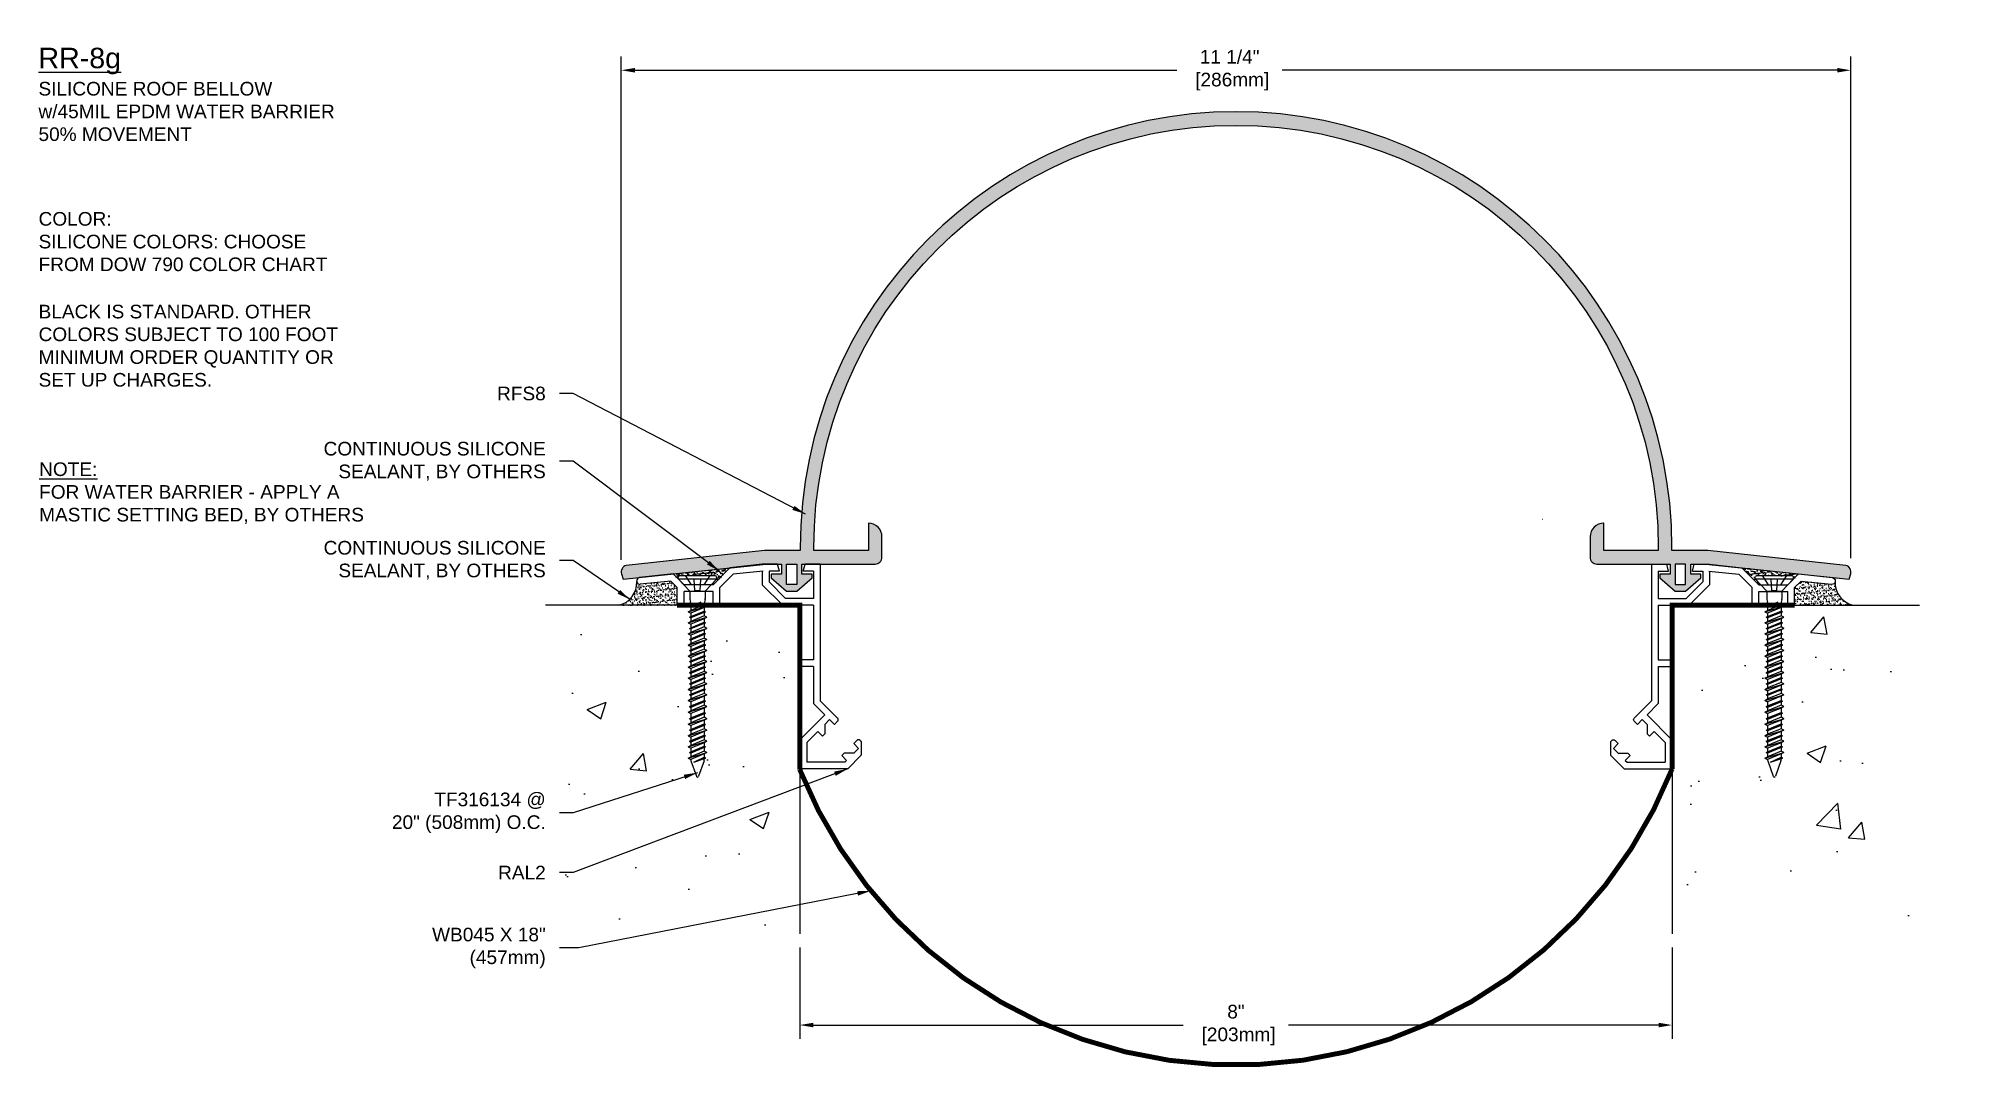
# Model space of a CAD drawing. Header units: inches. Extents: x -1.6 to 16, y 0.2 to 9.6.
import ezdxf

# ---------------------------------------------------------------- set-up
doc = ezdxf.new("R2010")
doc.units = ezdxf.units.IN
doc.header["$MEASUREMENT"] = 0
doc.linetypes.add('DASHED', pattern=[0.75, 0.5, -0.25])
for name, color, linetype in [('Anchors', 4, 'Continuous'), ('Conditions', 1, 'Continuous'), ('Dimensions', 3, 'Continuous'), ('Fillers', 2, 'Continuous'), ('Metals', 7, 'Continuous'), ('SILICONE', 5, 'Continuous'), ('TEXT', 2, 'Continuous')]:
    doc.layers.add(name, color=color, linetype=linetype)
doc.styles.add('ARIAL', font='arial.ttf')
doc.dimstyles.new('Arial', dxfattribs={"dimtxt": 0.125, "dimasz": 0.125, "dimexe": 0.125, "dimexo": 0.125, "dimgap": 0.125, "dimtad": 0, "dimtih": 1, "dimtoh": 1, "dimdec": 4, "dimzin": 3, "dimdsep": 46, "dimlunit": 4, "dimtxsty": 'ARIAL', "dimcen": 0.125, "dimadec": 0, "dimazin": 0, "dimtfac": 1, "dimtdec": 4, "dimtofl": 0, "dimtmove": 0, "dimatfit": 3, "dimfxl": 0, "dimfrac": 2, "dimtolj": 1, "dimtzin": 0, "dimarcsym": 0})

# ---------------------------------------------------------------- blocks, each defined once
blk = doc.blocks.new('*D7')
at = {"layer": 'DEFPOINTS', "color": 0}
for p in [(5.351, 1.439), (13.351, 1.439), (13.351, 0.604)]:
    blk.add_point(p, dxfattribs=at)
at = {"layer": 'Dimensions', "color": 0, "lineweight": -2}
for p, q in [((5.351, 1.314), (5.351, 0.479)), ((13.351, 1.314), (13.351, 0.479)), ((5.476, 0.604), (8.868, 0.604)), ((13.226, 0.604), (9.834, 0.604))]:
    blk.add_line(p, q, dxfattribs=at)
at = {"layer": 'Dimensions', "color": 0}
for points in [[(5.476, 0.625), (5.476, 0.583), (5.351, 0.604)], [(13.226, 0.625), (13.226, 0.583), (13.351, 0.604)]]:
    blk.add_solid(points, dxfattribs=at)
at = {"layer": 'Dimensions', "color": 0, "insert": (9.351, 0.604), "char_height": 0.125, "attachment_point": 5, "style": 'ARIAL'}
blk.add_mtext('\\A1;8"\\P [203mm]', dxfattribs=at)
blk = doc.blocks.new('*D8')
at = {"layer": 'DEFPOINTS', "color": 0}
for p in [(14.99, 9.354), (3.714, 4.743), (14.99, 4.759)]:
    blk.add_point(p, dxfattribs=at)
at = {"layer": 'Dimensions', "color": 0, "lineweight": -2}
for p, q in [((3.714, 4.868), (3.714, 9.479)), ((3.839, 9.354), (8.81, 9.354)), ((14.865, 9.354), (9.776, 9.354)), ((14.99, 4.884), (14.99, 9.479))]:
    blk.add_line(p, q, dxfattribs=at)
at = {"layer": 'Dimensions', "color": 0}
for points in [[(3.839, 9.375), (3.839, 9.333), (3.714, 9.354)], [(14.865, 9.375), (14.865, 9.333), (14.99, 9.354)]]:
    blk.add_solid(points, dxfattribs=at)
at = {"layer": 'Dimensions', "color": 0, "insert": (9.293, 9.354), "char_height": 0.125, "attachment_point": 5, "style": 'ARIAL'}
blk.add_mtext('\\A1;11 1/4"\\P [286mm]', dxfattribs=at)
blk = doc.blocks.new('A$C63CB1885')
for p, q in [((-0.176, 0), (-0.175, 0.018)), ((-0.176, 0), (0.176, 0)), ((-0.176, 0), (-0.07, -0.113)), ((-0.163, 0.029), (0.163, 0.029)), ((0.07, -0.113), (0.176, 0)), ((0.176, 0), (0.175, 0.018)), ((-0.07, -0.113), (0.07, -0.113)), ((-0.07, -0.113), (-0.07, -0.18)), ((0.07, -0.113), (0.07, -0.18)), ((-0.086, -0.302), (0.086, -0.251)), ((-0.086, -0.302), (-0.062, -0.289)), ((-0.086, -0.302), (-0.062, -0.315)), ((-0.086, -0.403), (0.086, -0.353)), ((-0.074, -0.251), (0.032, -0.215)), ((-0.074, -0.251), (-0.062, -0.245)), ((-0.074, -0.251), (-0.062, -0.257)), ((-0.074, -0.353), (0.074, -0.302)), ((-0.074, -0.353), (-0.062, -0.346)), ((-0.074, -0.353), (-0.062, -0.359)), ((-0.069, -0.189), (-0.063, -0.215)), ((-0.062, -0.245), (0.032, -0.215)), ((0.032, -0.215), (-0.062, -0.257)), ((-0.062, -0.225), (-0.062, -0.245)), ((0.062, -0.238), (-0.062, -0.289)), ((-0.062, -0.257), (-0.062, -0.289)), ((0.062, -0.264), (-0.062, -0.315)), ((-0.062, -0.346), (0.062, -0.296)), ((0.062, -0.308), (-0.062, -0.359)), ((-0.062, -0.315), (-0.062, -0.346)), ((0.062, -0.34), (-0.062, -0.391)), ((0.062, -0.225), (0.062, -0.238)), ((0.086, -0.251), (0.062, -0.238)), ((0.086, -0.251), (0.062, -0.264)), ((0.062, -0.264), (0.062, -0.296)), ((0.074, -0.302), (0.062, -0.296)), ((0.074, -0.302), (0.062, -0.308)), ((0.062, -0.308), (0.062, -0.34)), ((0.086, -0.353), (0.062, -0.34)), ((0.086, -0.353), (0.062, -0.366)), ((0.069, -0.189), (0.063, -0.215)), ((-0.086, -0.403), (-0.062, -0.391)), ((-0.086, -0.403), (-0.062, -0.416)), ((-0.086, -0.505), (0.086, -0.454)), ((-0.086, -0.505), (-0.062, -0.492)), ((-0.086, -0.505), (-0.062, -0.518)), ((-0.074, -0.454), (0.074, -0.403)), ((-0.074, -0.454), (-0.062, -0.448)), ((-0.074, -0.454), (-0.062, -0.46)), ((-0.074, -0.556), (0.074, -0.505)), ((-0.062, -0.359), (-0.062, -0.391)), ((0.062, -0.366), (-0.062, -0.416)), ((-0.062, -0.448), (0.062, -0.397)), ((0.062, -0.41), (-0.062, -0.46)), ((-0.062, -0.416), (-0.062, -0.448)), ((0.062, -0.441), (-0.062, -0.492)), ((-0.062, -0.46), (-0.062, -0.492)), ((0.062, -0.467), (-0.062, -0.518)), ((-0.062, -0.55), (0.062, -0.499)), ((0.062, -0.511), (-0.062, -0.562)), ((-0.062, -0.518), (-0.062, -0.55)), ((0.062, -0.366), (0.062, -0.397)), ((0.074, -0.403), (0.062, -0.397)), ((0.074, -0.403), (0.062, -0.41)), ((0.062, -0.41), (0.062, -0.441)), ((0.086, -0.454), (0.062, -0.441)), ((0.086, -0.454), (0.062, -0.467)), ((0.062, -0.467), (0.062, -0.499)), ((0.074, -0.505), (0.062, -0.499)), ((0.074, -0.505), (0.062, -0.511)), ((0.062, -0.511), (0.062, -0.543)), ((-0.086, -0.607), (0.086, -0.556)), ((-0.086, -0.607), (-0.062, -0.594)), ((-0.086, -0.607), (-0.062, -0.619)), ((-0.086, -0.708), (0.086, -0.657)), ((-0.086, -0.708), (-0.062, -0.695)), ((-0.074, -0.556), (-0.062, -0.55)), ((-0.074, -0.556), (-0.062, -0.562)), ((-0.074, -0.657), (0.074, -0.607)), ((-0.074, -0.657), (-0.062, -0.651)), ((-0.074, -0.657), (-0.062, -0.664)), ((0.062, -0.543), (-0.062, -0.594)), ((-0.062, -0.562), (-0.062, -0.594)), ((0.062, -0.569), (-0.062, -0.619)), ((-0.062, -0.651), (0.062, -0.6)), ((0.062, -0.613), (-0.062, -0.664)), ((-0.062, -0.619), (-0.062, -0.651)), ((0.062, -0.644), (-0.062, -0.695)), ((-0.062, -0.664), (-0.062, -0.695)), ((0.062, -0.67), (-0.062, -0.721)), ((-0.062, -0.753), (0.062, -0.702)), ((0.086, -0.556), (0.062, -0.543)), ((0.086, -0.556), (0.062, -0.569)), ((0.062, -0.569), (0.062, -0.6)), ((0.074, -0.607), (0.062, -0.6)), ((0.074, -0.607), (0.062, -0.613)), ((0.062, -0.613), (0.062, -0.644)), ((0.086, -0.657), (0.062, -0.644)), ((0.086, -0.657), (0.062, -0.67)), ((0.062, -0.67), (0.062, -0.702)), ((0.074, -0.708), (0.062, -0.702)), ((-0.086, -0.708), (-0.062, -0.721)), ((-0.086, -0.81), (0.086, -0.759)), ((-0.086, -0.81), (-0.062, -0.797)), ((-0.086, -0.81), (-0.062, -0.823)), ((-0.086, -0.911), (0.086, -0.86)), ((-0.074, -0.759), (0.074, -0.708)), ((-0.074, -0.759), (-0.062, -0.753)), ((-0.074, -0.759), (-0.062, -0.765)), ((-0.074, -0.86), (0.074, -0.81)), ((-0.074, -0.86), (-0.062, -0.854)), ((-0.074, -0.86), (-0.062, -0.867)), ((0.062, -0.714), (-0.062, -0.765)), ((-0.062, -0.721), (-0.062, -0.753)), ((0.062, -0.746), (-0.062, -0.797)), ((-0.062, -0.765), (-0.062, -0.797)), ((0.062, -0.772), (-0.062, -0.823)), ((-0.062, -0.854), (0.062, -0.804)), ((0.062, -0.816), (-0.062, -0.867)), ((-0.062, -0.823), (-0.062, -0.854)), ((0.062, -0.848), (-0.062, -0.898)), ((-0.062, -0.867), (-0.062, -0.898)), ((0.062, -0.873), (-0.062, -0.924)), ((0.074, -0.708), (0.062, -0.714)), ((0.062, -0.714), (0.062, -0.746)), ((0.086, -0.759), (0.062, -0.746)), ((0.086, -0.759), (0.062, -0.772)), ((0.062, -0.772), (0.062, -0.804)), ((0.074, -0.81), (0.062, -0.804)), ((0.074, -0.81), (0.062, -0.816)), ((0.062, -0.816), (0.062, -0.848)), ((0.086, -0.86), (0.062, -0.848)), ((0.086, -0.86), (0.062, -0.873)), ((0.062, -0.873), (0.062, -0.905)), ((-0.086, -0.911), (-0.062, -0.898)), ((-0.086, -0.911), (-0.062, -0.924)), ((-0.086, -1.013), (0.086, -0.962)), ((-0.086, -1.013), (-0.062, -1)), ((-0.086, -1.013), (-0.062, -1.026)), ((-0.074, -0.962), (0.074, -0.911)), ((-0.074, -0.962), (-0.062, -0.956)), ((-0.074, -0.962), (-0.062, -0.968)), ((-0.074, -1.064), (0.074, -1.013)), ((-0.074, -1.064), (-0.062, -1.057)), ((-0.062, -0.956), (0.062, -0.905)), ((0.062, -0.917), (-0.062, -0.968)), ((-0.062, -0.924), (-0.062, -0.956)), ((0.062, -0.949), (-0.062, -1)), ((-0.062, -0.968), (-0.062, -1)), ((0.062, -0.975), (-0.062, -1.026)), ((-0.062, -1.057), (0.062, -1.007)), ((0.062, -1.019), (-0.062, -1.07)), ((-0.062, -1.026), (-0.062, -1.057)), ((0.062, -1.051), (-0.062, -1.101)), ((0.074, -0.911), (0.062, -0.905)), ((0.074, -0.911), (0.062, -0.917)), ((0.062, -0.917), (0.062, -0.949)), ((0.086, -0.962), (0.062, -0.949)), ((0.086, -0.962), (0.062, -0.975)), ((0.062, -0.975), (0.062, -1.007)), ((0.074, -1.013), (0.062, -1.007)), ((0.074, -1.013), (0.062, -1.019)), ((0.062, -1.019), (0.062, -1.051)), ((0.086, -1.064), (0.062, -1.051)), ((-0.086, -1.114), (0.086, -1.064)), ((-0.086, -1.114), (-0.062, -1.101)), ((-0.086, -1.114), (-0.062, -1.127)), ((-0.086, -1.222), (0.086, -1.171)), ((-0.086, -1.222), (-0.062, -1.209)), ((-0.086, -1.222), (-0.062, -1.235)), ((-0.074, -1.064), (-0.062, -1.07)), ((-0.074, -1.171), (0.074, -1.121)), ((-0.074, -1.171), (-0.062, -1.165)), ((-0.074, -1.171), (-0.062, -1.178)), ((-0.074, -1.282), (0.074, -1.231)), ((-0.062, -1.07), (-0.062, -1.101)), ((0.062, -1.077), (-0.062, -1.127)), ((-0.062, -1.165), (0.062, -1.115)), ((0.062, -1.127), (-0.062, -1.178)), ((-0.062, -1.127), (-0.062, -1.165)), ((0.062, -1.159), (-0.062, -1.209)), ((-0.062, -1.178), (-0.062, -1.209)), ((0.062, -1.184), (-0.062, -1.235)), ((-0.062, -1.275), (0.062, -1.225)), ((0.086, -1.064), (0.062, -1.077)), ((0.062, -1.077), (0.062, -1.115)), ((0.074, -1.121), (0.062, -1.115)), ((0.074, -1.121), (0.062, -1.127)), ((0.062, -1.127), (0.062, -1.159)), ((0.086, -1.171), (0.062, -1.159)), ((0.086, -1.171), (0.062, -1.184)), ((0.062, -1.184), (0.062, -1.225)), ((0.074, -1.231), (0.062, -1.225)), ((0.074, -1.231), (0.062, -1.237)), ((-0.086, -1.332), (0.086, -1.282)), ((-0.086, -1.332), (-0.062, -1.319)), ((-0.086, -1.332), (-0.062, -1.345)), ((-0.086, -1.438), (0.086, -1.387)), ((-0.074, -1.282), (-0.062, -1.275)), ((-0.074, -1.282), (-0.062, -1.288)), ((-0.074, -1.387), (0.074, -1.336)), ((-0.074, -1.387), (-0.062, -1.381)), ((-0.074, -1.387), (-0.062, -1.393)), ((-0.062, -1.235), (-0.062, -1.275)), ((0.062, -1.237), (-0.062, -1.288)), ((0.062, -1.269), (-0.062, -1.319)), ((-0.062, -1.288), (-0.062, -1.319)), ((0.062, -1.295), (-0.062, -1.345)), ((-0.062, -1.381), (0.062, -1.33)), ((0.062, -1.343), (-0.062, -1.393)), ((-0.062, -1.345), (-0.062, -1.381)), ((0.062, -1.374), (-0.062, -1.425)), ((-0.062, -1.393), (-0.062, -1.425)), ((0.062, -1.4), (-0.062, -1.451)), ((0.062, -1.237), (0.062, -1.269)), ((0.086, -1.282), (0.062, -1.269)), ((0.086, -1.282), (0.062, -1.295)), ((0.062, -1.295), (0.062, -1.33)), ((0.074, -1.336), (0.062, -1.33)), ((0.074, -1.336), (0.062, -1.343)), ((0.062, -1.343), (0.062, -1.374)), ((0.086, -1.387), (0.062, -1.374)), ((0.086, -1.387), (0.062, -1.4)), ((0.062, -1.4), (0.062, -1.433)), ((-0.086, -1.438), (-0.062, -1.425)), ((-0.086, -1.438), (-0.062, -1.451)), ((-0.086, -1.54), (0.086, -1.489)), ((-0.086, -1.54), (-0.062, -1.527)), ((-0.086, -1.54), (-0.062, -1.553)), ((-0.074, -1.489), (0.074, -1.439)), ((-0.074, -1.489), (-0.062, -1.483)), ((-0.074, -1.489), (-0.062, -1.496)), ((-0.074, -1.592), (0.074, -1.541)), ((-0.074, -1.592), (-0.062, -1.586)), ((-0.062, -1.483), (0.062, -1.433)), ((0.062, -1.445), (-0.062, -1.496)), ((-0.062, -1.451), (-0.062, -1.483)), ((0.062, -1.477), (-0.062, -1.527)), ((-0.062, -1.496), (-0.062, -1.527)), ((0.062, -1.502), (-0.062, -1.553)), ((-0.062, -1.586), (0.062, -1.535)), ((0.062, -1.547), (-0.062, -1.598)), ((-0.062, -1.553), (-0.062, -1.586)), ((0.062, -1.579), (-0.062, -1.63)), ((0.074, -1.439), (0.062, -1.433)), ((0.074, -1.439), (0.062, -1.445)), ((0.062, -1.445), (0.062, -1.477)), ((0.086, -1.489), (0.062, -1.477)), ((0.086, -1.489), (0.062, -1.502)), ((0.062, -1.502), (0.062, -1.535)), ((0.074, -1.541), (0.062, -1.535)), ((0.074, -1.541), (0.062, -1.547)), ((0.062, -1.547), (0.062, -1.579)), ((0.086, -1.592), (0.062, -1.579)), ((-0.086, -1.643), (0.086, -1.592)), ((-0.086, -1.643), (-0.062, -1.63)), ((-0.086, -1.643), (-0.062, -1.655)), ((-0.074, -1.592), (-0.062, -1.598)), ((-0.062, -1.598), (-0.062, -1.63)), ((0.062, -1.605), (-0.062, -1.655)), ((-0.06, -1.668), (-0.01, -1.81)), ((-0.034, -1.679), (0.062, -1.636)), ((-0.034, -1.679), (0.074, -1.643)), ((0.062, -1.649), (-0.034, -1.679)), ((0.06, -1.668), (0.01, -1.81)), ((0.086, -1.592), (0.062, -1.605)), ((0.062, -1.605), (0.062, -1.652)), ((0.074, -1.643), (0.062, -1.636)), ((0.074, -1.643), (0.062, -1.649))]:
    blk.add_line(p, q)
at = {"linetype": 'DASHED', "ltscale": 0.025}
for p, q in [((-0.113, 0.029), (-0.024, -0.106)), ((-0.024, -0.106), (-0.031, 0.028)), ((0.024, -0.106), (0.031, 0.029)), ((0.112, 0.029), (0.024, -0.106)), ((-0.024, -0.106), (0.024, -0.106))]:
    blk.add_line(p, q, dxfattribs=at)
for centre, radius, start, end in [((-0.163, 0.017), 0.0112, 90, 175), ((0.163, 0.017), 0.0112, 5, 90), ((-0.023, -0.18), 0.0465, 180, 191.9357), ((-0.109, -0.225), 0.0465, 0, 11.9357), ((0.109, -0.225), 0.0465, 168.0643, 180), ((0.023, -0.18), 0.0465, 348.0643, 0), ((-0.016, -1.652), 0.0465, 183.9476, 199.3058), ((0.016, -1.652), 0.0465, 340.6942, 0), ((0, -1.806), 0.0106, 204.1001, 335.8999)]:
    blk.add_arc(centre, radius, start, end)
blk = doc.blocks.new('TF316134')
blk.add_blockref('A$C63CB1885', (0, -0.0285))
blk = doc.blocks.new('RAL2')
for p, q in [((-1.162, 1.787), (-1.47, 1.753)), ((-1.062, 1.687), (-1.162, 1.787)), ((-0.797, 1.687), (-0.642, 1.843)), ((-0.735, 1.662), (-0.613, 1.784)), ((-0.345, 1.875), (-0.642, 1.843)), ((-0.338, 1.813), (-0.613, 1.784)), ((-0.205, 1.875), (-0.345, 1.875)), ((-0.345, 1.813), (-0.345, 1.687)), ((-0.188, 1.813), (-0.283, 1.813)), ((-0.283, 1.813), (-0.283, 1.713)), ((-0.188, 1.813), (-0.205, 1.875)), ((0.03, 1.813), (0.047, 1.875)), ((0.125, 1.813), (0.03, 1.813)), ((0.187, 1.875), (0.047, 1.875)), ((0.125, 1.813), (0.125, 1.562)), ((0.187, 1.875), (0.187, 0.625)), ((-1.497, 1.72), (-1.497, 1.718)), ((-1.185, 1.722), (-1.464, 1.692)), ((-1.125, 1.662), (-1.185, 1.722)), ((-1.125, 1.5), (-1.125, 1.662)), ((-0.797, 1.687), (-1.062, 1.687)), ((-0.797, 1.625), (-1.062, 1.625)), ((-1.062, 1.5), (-1.062, 1.625)), ((-0.797, 1.5), (-0.797, 1.625)), ((-0.735, 1.5), (-0.735, 1.662)), ((-0.158, 1.5), (-0.345, 1.687)), ((-0.132, 1.562), (-0.283, 1.713)), ((-1.062, 1.5), (-1.125, 1.5)), ((-0.735, 1.5), (-0.797, 1.5)), ((0.125, 1.5), (-0.158, 1.5)), ((0.125, 1.562), (-0.132, 1.562)), ((0.125, 1.5), (0.125, 1)), ((0, 1), (0, 0.938)), ((0.125, 1), (0, 1)), ((0.125, 0.938), (0, 0.938)), ((0.125, 0.938), (0.125, 0.599)), ((0.125, 0.599), (0.228, 0.496)), ((0.187, 0.625), (0.346, 0.466)), ((0.228, 0.496), (0, 0.268)), ((0.272, 0.452), (0.228, 0.408)), ((0.228, 0.408), (0.228, 0.321)), ((0.272, 0.452), (0.316, 0.408)), ((0.346, 0.438), (0.316, 0.408)), ((0, 0.268), (0, 0)), ((0.163, 0.343), (0.062, 0.242)), ((0.062, 0.242), (0.062, 0.062)), ((0.163, 0.343), (0.206, 0.299)), ((0.228, 0.321), (0.206, 0.299)), ((0.522, 0.261), (0.493, 0.232)), ((0.493, 0.232), (0.537, 0.187)), ((0.537, 0.187), (0.493, 0.143)), ((0.551, 0.261), (0.563, 0.249)), ((0.563, 0.249), (0.563, 0.125)), ((0.438, 0), (0, 0)), ((0.412, 0.062), (0.062, 0.062)), ((0.405, 0.144), (0.383, 0.122)), ((0.383, 0.122), (0.428, 0.077)), ((0.493, 0.143), (0.405, 0.144)), ((0.428, 0.077), (0.412, 0.062)), ((0.563, 0.125), (0.438, 0))]:
    blk.add_line(p, q)
for centre, radius, start, end in [((-1.467, 1.723), 0.03, 96.1768, 186.1768), ((-1.467, 1.721), 0.03, 186.1768, 276.1768), ((0.332, 0.452), 0.02, 315, 45), ((0.537, 0.247), 0.02, 45, 135)]:
    blk.add_arc(centre, radius, start, end)
blk = doc.blocks.new('RFS8 at 8RR')
h = blk.add_hatch(color=256)
h.dxf.hatch_style = 1
h.paths.add_polyline_path([(0.172, 0.148), (0.172, 0.125), (-0.156, 0.125), (-1.424, -0.013, 0.450136), (-1.466, -0.097), (-1.452, -0.138), (-0.14, 0), (0, 0), (0, -0.094), (-0.094, -0.094), (-0.094, -0.125), (0.047, -0.25), (0.094, -0.25), (0.141, -0.25), (0.281, -0.125), (0.281, -0.094), (0.188, -0.094), (0.188, 0), (0.859, 0, 0.414214), (0.922, 0.062), (0.922, 0.251, 0.416578), (0.797, 0.375), (0.797, 0.125), (0.297, 0.125), (0.297, 0.148, -1), (8.041, 0.148), (8.041, 0.125), (7.541, 0.125), (7.541, 0.375, 0.416578), (7.416, 0.251), (7.416, 0.062, 0.414214), (7.478, 0), (8.15, 0), (8.15, -0.094), (8.056, -0.094), (8.056, -0.125), (8.197, -0.25), (8.244, -0.25), (8.291, -0.25), (8.431, -0.125), (8.431, -0.094), (8.338, -0.094), (8.338, 0), (8.477, 0), (9.79, -0.138), (9.806, -0.09, 0.414214), (9.762, -0.013), (8.494, 0.125), (8.166, 0.125), (8.166, 0.148, 1)])
h.paths.add_polyline_path([(0.141, 0), (0.141, -0.188), (0.047, -0.188), (0.047, 0), (0.094, 0)], flags=16)
h.paths.add_polyline_path([(8.197, 0), (8.244, 0), (8.291, 0), (8.291, -0.188), (8.197, -0.188)], flags=16)
for points in [[(8.166, 0.125), (8.166, 0.148, 1), (0.172, 0.148), (0.172, 0.125)], [(0.297, 0.125), (0.297, 0.148, -1), (8.041, 0.148), (8.041, 0.125)], [(0.172, 0.125), (-0.156, 0.125), (-1.424, -0.013, 0.414214), (-1.468, -0.09), (-1.452, -0.138), (-0.14, 0), (0, 0), (0, -0.094), (-0.094, -0.094), (-0.094, -0.125), (0.047, -0.25), (0.094, -0.25), (0.141, -0.25), (0.281, -0.125), (0.281, -0.094), (0.188, -0.094), (0.188, 0), (0.859, 0, 0.414214), (0.922, 0.062), (0.922, 0.251, 0.414214), (0.798, 0.375), (0.797, 0.375), (0.797, 0.125), (0.297, 0.125)], [(8.041, 0.125), (7.541, 0.125), (7.541, 0.375), (7.54, 0.375, 0.414214), (7.416, 0.251), (7.416, 0.062, 0.414214), (7.478, 0), (8.15, 0), (8.15, -0.094), (8.056, -0.094), (8.056, -0.125), (8.197, -0.25), (8.244, -0.25), (8.291, -0.25), (8.431, -0.125), (8.431, -0.094), (8.338, -0.094), (8.338, 0), (8.477, 0), (9.79, -0.138), (9.806, -0.09, 0.414214), (9.762, -0.013), (8.494, 0.125), (8.166, 0.125)]]:
    blk.add_lwpolyline(points, format="xyb")
for points in [[(0.141, 0), (0.141, -0.188), (0.047, -0.188), (0.047, 0), (0.094, 0)], [(8.197, 0), (8.197, -0.188), (8.291, -0.188), (8.291, 0), (8.244, 0)]]:
    blk.add_lwpolyline(points, close=True)

msp = doc.modelspace()

# ---------------------------------------------------------------- hatches: boundary and pattern name
at = {"layer": 'Conditions'}
h = msp.add_hatch(dxfattribs=at)
h.set_pattern_fill('AR-SAND', color=256, scale=0.02)
h.set_pattern_definition([(37.5, (0.037285, 0.32816), (-0.00125987, 0.03853648), [0, -0.0304, 0, -0.034, 0, -0.0325]), (7.5, (0.037285, 0.32816), (0.03539553, 0.05644292), [0, -0.0164, 0, -0.0274, 0, -0.0105]), (327.5, (0.012685, 0.32816), (0.06228284, 0.00011318), [0, -0.01, 0, -0.036, 0, -0.047]), (317.5, (0.012685, 0.32816), (0.06012253, 0.0175535), [0, -0.005, 0, -0.0236, 0, -0.027])])
h.paths.add_polyline_path([(4.711, 4.79413), (4.19053, 4.7378), (4.27925, 4.64909), (4.2372, 4.69351), (4.23879, 4.71174, -0.38887873), (4.25, 4.72201), (4.57689, 4.72201, -0.38887873), (4.5881, 4.71174), (4.5897, 4.69351), (4.53737, 4.63823), (4.5551, 4.63823)])
h = msp.add_hatch(dxfattribs=at)
h.set_pattern_fill('AR-SAND', color=256, scale=0.02)
h.set_pattern_definition([(37.5, (1.037285, 0.32816), (-0.00125987, 0.038536475), [0, -0.0304, 0, -0.034, 0, -0.0325]), (7.5, (1.037285, 0.32816), (0.03539553, 0.05644292), [0, -0.0164, 0, -0.0274, 0, -0.0105]), (327.5, (1.012685, 0.32816), (0.06228284, 0.00011318), [0, -0.01, 0, -0.036, 0, -0.047]), (317.5, (1.012685, 0.32816), (0.06012253, 0.01755351), [0, -0.005, 0, -0.0236, 0, -0.027])])
h.paths.add_polyline_path([(13.9907, 4.79413), (14.1466, 4.63823), (14.16434, 4.63823), (14.11201, 4.69351), (14.1136, 4.71174, -0.38887873), (14.12481, 4.72201), (14.45171, 4.72201, -0.38887873), (14.46291, 4.71174), (14.46451, 4.69351), (14.42246, 4.64909), (14.51117, 4.7378)])
h = msp.add_hatch(dxfattribs=at)
h.set_pattern_fill('AR-SAND', color=256, scale=0.02)
h.set_pattern_definition([(37.5, (-0.007326, -0.866287), (-0.00125987, 0.03853648), [0, -0.0304, 0, -0.034, 0, -0.0325]), (7.5, (-0.007326, -0.866287), (0.03539553, 0.05644292), [0, -0.0164, 0, -0.0274, 0, -0.0105]), (327.5, (-0.031926, -0.866287), (0.06228284, 0.00011318), [0, -0.01, 0, -0.036, 0, -0.047]), (317.5, (-0.031926, -0.866287), (0.06012253, 0.0175535), [0, -0.005, 0, -0.0236, 0, -0.027])])
h.paths.add_polyline_path([(4.2276, 4.61305), (4.16768, 4.67297), (3.8891, 4.64282, -0.41421356), (3.85604, 4.66942, -0.35781751), (3.69457, 4.45123), (4.2276, 4.45123)])
h = msp.add_hatch(dxfattribs=at)
h.set_pattern_fill('AR-SAND', color=256, scale=0.02)
h.set_pattern_definition([(37.5, (5.983543, -0.8653), (-0.00125987, 0.03853648), [0, -0.0304, 0, -0.034, 0, -0.0325]), (7.5, (5.983543, -0.8653), (0.03539553, 0.05644292), [0, -0.0164, 0, -0.0274, 0, -0.0105]), (327.5, (5.958943, -0.8653), (0.06228284, 0.00011318), [0, -0.01, 0, -0.036, 0, -0.047]), (317.5, (5.95894, -0.8653), (0.06012253, 0.0175535), [0, -0.005, 0, -0.0236, 0, -0.027])])
edge = h.paths.add_edge_path()
edge.add_line((14.4741, 4.61305), (14.53402, 4.67297))
edge.add_line((14.53402, 4.67297), (14.81271, 4.64381))
edge.add_arc((14.81594, 4.67363), 0.03, 263.823199, 353.823199)
edge.add_arc((15.05942, 4.65968), 0.21393, 177.127365, 255.879759)
edge.add_line((15.00724, 4.45222), (14.4741, 4.45222))
edge.add_line((14.4741, 4.45222), (14.4741, 4.61305))
h = msp.add_hatch(dxfattribs=at)
h.set_pattern_fill('AR-CONC', color=256, scale=0.25)
h.set_pattern_definition([(50, (25.3072, -56.2897), (1.79315, -0.15688), [0.1875, -2.0625]), (355, (25.3072, -56.2897), (-0.34688, 1.88048), [0.15, -1.65]), (100.4514, (25.4566, -56.3028), (1.44627, 1.7236), [0.15935, -1.752855]), (46.1842, (25.3072, -55.7897), (2.6681, -0.4138), [0.28125, -3.09375]), (96.6356, (25.5295, -55.8242), (2.33665, 2.4353), [0.23903, -2.62928]), (351.184, (25.3072, -55.7897), (2.33665, 2.4353), [0.225, -2.475]), (21, (25.5572, -55.9147), (1.492268, -1.006547), [0.1875, -2.0625]), (326, (25.5572, -55.9147), (0.60829, 1.812875), [0.15, -1.65]), (71.4514, (25.6815, -55.9986), (2.100556, 0.80633), [0.15935, -1.752855]), (37.5, (25.3072, -56.28975), (0.0303996, 0.8322346), [0, -1.63, 0, -1.675, 0, -1.65625]), (7.5, (25.3072, -56.28975), (0.657674, 0.986029), [0, -0.955, 0, -1.5925, 0, -0.63125]), (327.5, (24.7497, -56.28975), (1.334556, -0.056387), [0, -0.625, 0, -1.95, 0, -2.5875]), (317.5, (24.4997, -56.2897), (1.457965, 0.250262), [0, -0.8125, 0, -1.295, 0, -1.8375])])
h.paths.add_polyline_path([(4.3272, 3.28844), (4.3512, 3.30137), (4.3512, 3.33306), (4.33975, 3.33922), (4.3512, 3.34539), (4.3512, 3.37708), (4.3272, 3.39001), (4.3512, 3.40293), (4.3512, 3.43462), (4.33975, 3.44079), (4.3512, 3.44695), (4.3512, 3.47864), (4.3272, 3.49157), (4.3512, 3.50449), (4.3512, 3.53619), (4.33975, 3.54235), (4.3512, 3.54851), (4.3512, 3.57239), (4.3272, 3.58532), (4.3512, 3.59824), (4.3512, 3.62994), (4.33975, 3.6361), (4.3512, 3.64226), (4.3512, 3.67396), (4.3272, 3.68688), (4.3512, 3.69981), (4.3512, 3.7315), (4.33975, 3.73766), (4.3512, 3.74383), (4.3512, 3.77552), (4.3272, 3.78844), (4.3512, 3.80137), (4.3512, 3.83306), (4.33975, 3.83922), (4.3512, 3.84539), (4.3512, 3.87708), (4.3272, 3.89001), (4.3512, 3.90293), (4.3512, 3.93462), (4.33975, 3.94079), (4.3512, 3.94695), (4.3512, 3.97864), (4.3272, 3.99157), (4.3512, 4.00449), (4.3512, 4.03619), (4.33975, 4.04235), (4.3512, 4.04851), (4.3512, 4.08021), (4.3272, 4.09313), (4.3512, 4.10606), (4.3512, 4.13775), (4.33975, 4.14391), (4.3512, 4.15008), (4.3512, 4.18177), (4.3272, 4.19469), (4.3512, 4.20762), (4.3512, 4.23931), (4.33975, 4.24547), (4.3512, 4.25164), (4.3512, 4.28333), (4.3272, 4.29626), (4.3512, 4.30918), (4.3512, 4.34087), (4.33975, 4.34704), (4.3512, 4.3532), (4.3512, 4.38489), (4.3272, 4.39782), (4.3512, 4.41074), (4.3512, 4.44244), (4.33487, 4.45123), (3.01813, 4.45123), (3.01813, 1.43943), (5.35085, 1.43943), (5.35085, 4.45123), (5.1946, 4.45123), (4.49481, 4.45123), (4.4997, 4.4486), (4.4757, 4.43567), (4.4757, 4.40398), (4.48714, 4.39782), (4.4757, 4.39166), (4.4757, 4.35996), (4.4997, 4.34704), (4.4757, 4.33411), (4.4757, 4.30242), (4.48714, 4.29626), (4.4757, 4.29009), (4.4757, 4.2584), (4.4997, 4.24547), (4.4757, 4.23255), (4.4757, 4.20086), (4.48714, 4.19469), (4.4757, 4.18853), (4.4757, 4.15684), (4.4997, 4.14391), (4.4757, 4.13099), (4.4757, 4.09929), (4.48714, 4.09313), (4.4757, 4.08697), (4.4757, 4.05527), (4.4997, 4.04235), (4.4757, 4.02942), (4.4757, 3.99773), (4.48714, 3.99157), (4.4757, 3.98541), (4.4757, 3.95371), (4.4997, 3.94079), (4.4757, 3.92786), (4.4757, 3.89617), (4.48714, 3.89001), (4.4757, 3.88384), (4.4757, 3.85215), (4.4997, 3.83922), (4.4757, 3.8263), (4.4757, 3.79461), (4.48714, 3.78844), (4.4757, 3.78228), (4.4757, 3.75059), (4.4997, 3.73766), (4.4757, 3.72474), (4.4757, 3.69304), (4.48714, 3.68688), (4.4757, 3.68072), (4.4757, 3.64902), (4.4997, 3.6361), (4.4757, 3.62317), (4.4757, 3.59929), (4.48714, 3.59313), (4.4757, 3.58697), (4.4757, 3.55527), (4.4997, 3.54235), (4.4757, 3.52942), (4.4757, 3.49773), (4.48714, 3.49157), (4.4757, 3.48541), (4.4757, 3.45371), (4.4997, 3.44079), (4.4757, 3.42786), (4.4757, 3.39617), (4.48714, 3.39001), (4.4757, 3.38384), (4.4757, 3.35215), (4.4997, 3.33922), (4.4757, 3.3263), (4.4757, 3.29461), (4.48714, 3.28844), (4.4757, 3.28228), (4.4757, 3.25059), (4.4997, 3.23766), (4.4757, 3.22474), (4.4757, 3.19304), (4.48714, 3.18688), (4.4757, 3.18072), (4.4757, 3.14902), (4.4997, 3.1361), (4.4757, 3.12317), (4.4757, 3.09148), (4.48714, 3.08532), (4.4757, 3.07916), (4.4757, 3.04653, -0.08443704), (4.47308, 3.03116), (4.42367, 2.89011, -0.70927499), (4.40381, 2.88844), (4.35381, 3.03116, -0.08443704), (4.3512, 3.04653), (4.3512, 3.07239), (4.3272, 3.08532), (4.3512, 3.09824), (4.3512, 3.12994), (4.33975, 3.1361), (4.3512, 3.14226), (4.3512, 3.17396), (4.3272, 3.18688), (4.3512, 3.19981), (4.3512, 3.2315), (4.33975, 3.23766), (4.3512, 3.24383), (4.3512, 3.27552)])
h = msp.add_hatch(dxfattribs=at)
h.set_pattern_fill('AR-CONC', color=256, scale=0.25)
h.set_pattern_definition([(50, (29.3072, -56.2897), (1.79315, -0.15688), [0.1875, -2.0625]), (355, (29.3072, -56.2897), (-0.34688, 1.88048), [0.15, -1.65]), (100.4514, (29.4566, -56.3028), (1.44627, 1.7236), [0.15935, -1.752855]), (46.184, (29.3072, -55.7897), (2.6681, -0.4138), [0.28125, -3.09375]), (96.6356, (29.5295, -55.8242), (2.33665, 2.4353), [0.23903, -2.62928]), (351.184, (29.3072, -55.7897), (2.33665, 2.4353), [0.225, -2.475]), (21, (29.5572, -55.9147), (1.492268, -1.006547), [0.1875, -2.0625]), (326, (29.5572, -55.9147), (0.60829, 1.812875), [0.15, -1.65]), (71.4514, (29.6815, -55.9986), (2.100556, 0.80633), [0.15935, -1.752855]), (37.5, (29.3072, -56.28975), (0.0303996, 0.8322346), [0, -1.63, 0, -1.675, 0, -1.65625]), (7.5, (29.3072, -56.28975), (0.657674, 0.986029), [0, -0.955, 0, -1.5925, 0, -0.63125]), (327.5, (28.7497, -56.28975), (1.334556, -0.056387), [0, -0.625, 0, -1.95, 0, -2.5875]), (317.5, (28.4997, -56.2897), (1.457965, 0.250262), [0, -0.8125, 0, -1.295, 0, -1.8375])])
h.paths.add_polyline_path([(15.62001, 4.45123), (14.36962, 4.45123), (14.37451, 4.4486), (14.35051, 4.43567), (14.35051, 4.40398), (14.36195, 4.39782), (14.35051, 4.39166), (14.35051, 4.35996), (14.37451, 4.34704), (14.35051, 4.33411), (14.35051, 4.30242), (14.36195, 4.29626), (14.35051, 4.29009), (14.35051, 4.2584), (14.37451, 4.24547), (14.35051, 4.23255), (14.35051, 4.20086), (14.36195, 4.19469), (14.35051, 4.18853), (14.35051, 4.15684), (14.37451, 4.14391), (14.35051, 4.13099), (14.35051, 4.09929), (14.36195, 4.09313), (14.35051, 4.08697), (14.35051, 4.05527), (14.37451, 4.04235), (14.35051, 4.02942), (14.35051, 3.99773), (14.36195, 3.99157), (14.35051, 3.98541), (14.35051, 3.95371), (14.37451, 3.94079), (14.35051, 3.92786), (14.35051, 3.89617), (14.36195, 3.89001), (14.35051, 3.88384), (14.35051, 3.85215), (14.37451, 3.83922), (14.35051, 3.8263), (14.35051, 3.79461), (14.36195, 3.78844), (14.35051, 3.78228), (14.35051, 3.75059), (14.37451, 3.73766), (14.35051, 3.72474), (14.35051, 3.69304), (14.36195, 3.68688), (14.35051, 3.68072), (14.35051, 3.64902), (14.37451, 3.6361), (14.35051, 3.62317), (14.35051, 3.59929), (14.36195, 3.59313), (14.35051, 3.58697), (14.35051, 3.55527), (14.37451, 3.54235), (14.35051, 3.52942), (14.35051, 3.49773), (14.36195, 3.49157), (14.35051, 3.48541), (14.35051, 3.45371), (14.37451, 3.44079), (14.35051, 3.42786), (14.35051, 3.39617), (14.36195, 3.39001), (14.35051, 3.38384), (14.35051, 3.35215), (14.37451, 3.33922), (14.35051, 3.3263), (14.35051, 3.29461), (14.36195, 3.28844), (14.35051, 3.28228), (14.35051, 3.25059), (14.37451, 3.23766), (14.35051, 3.22474), (14.35051, 3.19304), (14.36195, 3.18688), (14.35051, 3.18072), (14.35051, 3.14902), (14.37451, 3.1361), (14.35051, 3.12317), (14.35051, 3.09148), (14.36195, 3.08532), (14.35051, 3.07916), (14.35051, 3.04653, -0.08443704), (14.34789, 3.03116), (14.29848, 2.89011, -0.70927499), (14.27862, 2.88844), (14.22862, 3.03116, -0.08443704), (14.22601, 3.04653), (14.22601, 3.07239), (14.20201, 3.08532), (14.22601, 3.09824), (14.22601, 3.12994), (14.21456, 3.1361), (14.22601, 3.14226), (14.22601, 3.17396), (14.20201, 3.18688), (14.22601, 3.19981), (14.22601, 3.2315), (14.21456, 3.23766), (14.22601, 3.24383), (14.22601, 3.27552), (14.20201, 3.28844), (14.22601, 3.30137), (14.22601, 3.33306), (14.21456, 3.33922), (14.22601, 3.34539), (14.22601, 3.37708), (14.20201, 3.39001), (14.22601, 3.40293), (14.22601, 3.43462), (14.21456, 3.44079), (14.22601, 3.44695), (14.22601, 3.47864), (14.20201, 3.49157), (14.22601, 3.50449), (14.22601, 3.53619), (14.21456, 3.54235), (14.22601, 3.54851), (14.22601, 3.57239), (14.20201, 3.58532), (14.22601, 3.59824), (14.22601, 3.62994), (14.21456, 3.6361), (14.22601, 3.64226), (14.22601, 3.67396), (14.20201, 3.68688), (14.22601, 3.69981), (14.22601, 3.7315), (14.21456, 3.73766), (14.22601, 3.74383), (14.22601, 3.77552), (14.20201, 3.78844), (14.22601, 3.80137), (14.22601, 3.83306), (14.21456, 3.83922), (14.22601, 3.84539), (14.22601, 3.87708), (14.20201, 3.89001), (14.22601, 3.90293), (14.22601, 3.93462), (14.21456, 3.94079), (14.22601, 3.94695), (14.22601, 3.97864), (14.20201, 3.99157), (14.22601, 4.00449), (14.22601, 4.03619), (14.21456, 4.04235), (14.22601, 4.04851), (14.22601, 4.08021), (14.20201, 4.09313), (14.22601, 4.10606), (14.22601, 4.13775), (14.21456, 4.14391), (14.22601, 4.15008), (14.22601, 4.18177), (14.20201, 4.19469), (14.22601, 4.20762), (14.22601, 4.23931), (14.21456, 4.24547), (14.22601, 4.25164), (14.22601, 4.28333), (14.20201, 4.29626), (14.22601, 4.30918), (14.22601, 4.34087), (14.21456, 4.34704), (14.22601, 4.3532), (14.22601, 4.38489), (14.20201, 4.39782), (14.22601, 4.41074), (14.22601, 4.44244), (14.20968, 4.45123), (13.35085, 4.45123), (13.35085, 1.43943), (15.62001, 1.43943)])
h.paths.add_polyline_path([(15.12679, 3.61928), (16.00477, 3.61928), (16.00477, 3.87687), (15.12679, 3.87687)], flags=9)

# ---------------------------------------------------------------- linework, layer by layer
for p, q in [((4.19053, 4.7378), (4.711, 4.79413)), ((13.9907, 4.79413), (14.51117, 4.7378)), ((5.35085, 4.45123), (3.01813, 4.45123)), ((5.35024, 4.45123), (3.08108, 4.45123)), ((5.35085, 4.45123), (5.35085, 1.43943)), ((13.35085, 4.45123), (13.35085, 1.43943)), ((13.35085, 4.45123), (13.35085, 1.43943)), ((13.35085, 4.45123), (13.35085, 1.43943)), ((13.35085, 4.45123), (15.62001, 4.45123))]:
    msp.add_line(p, q, dxfattribs=at)
for centre, start, end in [((3.64239, 4.65869), 283.755736, 2.872635), ((15.05942, 4.65968), 177.127365, 256.244264)]:
    msp.add_arc(centre, 0.21393, start, end, dxfattribs=at)
at = {"layer": 'Fillers', "const_width": 0.045}
msp.add_lwpolyline([(4.22585, 4.45123), (5.35085, 4.45123), (5.35085, 2.94533, 0.67771505), (13.35085, 2.95123), (13.35085, 4.45123), (14.47585, 4.45123)], format="xyb", dxfattribs=at)
at = {"layer": 'SILICONE'}
msp.add_line((12.1638, 5.2374), (12.1628, 5.2374), dxfattribs=at)

# ---------------------------------------------------------------- block references
at = {"layer": 'Anchors'}
for p in [(4.41345, 4.72201), (14.28826, 4.72201)]:
    msp.add_blockref('TF316134', p, dxfattribs=at)
at = {"layer": 'Fillers'}
msp.add_blockref('RFS8 at 8RR', (5.18304, 4.82877), dxfattribs=at)
at = {"layer": 'Metals'}
msp.add_blockref('RAL2', (5.3526, 2.95123), dxfattribs=at)
at = {"layer": 'Metals', "xscale": -1}
msp.add_blockref('RAL2', (13.3491, 2.95123), dxfattribs=at)

# ---------------------------------------------------------------- texts
at = {"layer": 'TEXT', "attachment_point": 1, "style": 'ARIAL'}
for s, insert, char_height, width in [('{\\H0.56391x;\\LRR-8g\\P\\H0.66667x;\\lSILICONE ROOF BELLOW\\Pw/45MIL EPDM WATER BARRIER\\P50% MOVEMENT}', (-1.62983, 9.56002), 0.3325, 3.5577527), ('COLOR:{\\L                             \\~\\P}SILICONE COLORS: CHOOSE FROM DOW 790 COLOR CHART', (-1.62895, 8.05469), 0.125, 2.6476892), ('BLACK IS STANDARD. OTHER COLORS SUBJECT TO 100 FOOT  MINIMUM ORDER QUANTITY OR SET UP CHARGES.', (-1.62895, 7.20488), 0.125, 2.8775467), ('{\\LNOTE:}\\PFOR WATER BARRIER - APPLY A MASTIC SETTING BED, BY OTHERS', (-1.62374, 5.7605), 0.125, 3.3730366)]:
    msp.add_mtext(s, dxfattribs=dict(at, insert=insert, char_height=char_height, width=width))
at = {"layer": 'TEXT', "char_height": 0.125, "attachment_point": 6, "style": 'ARIAL'}
for s, insert in [('RFS8', (3.02181, 6.39096)), ('CONTINUOUS SILICONE\\PSEALANT, BY OTHERS', (3.02181, 5.77025)), ('CONTINUOUS SILICONE\\PSEALANT, BY OTHERS', (3.02181, 4.86242)), ('TF316134 @ \\P20" (508mm) O.C.', (3.02181, 2.54887)), ('RAL2', (3.02181, 2.00133)), ('WB045 X 18"\\P(457mm)', (3.02181, 1.31072))]:
    msp.add_mtext(s, dxfattribs=dict(at, insert=insert))

# ---------------------------------------------------------------- dimensions: what is measured, and where the dimension line sits
at = {"layer": 'Dimensions'}
for base, p1, p2, picture, middle in [((14.990045, 9.354271), (3.713788, 4.742694), (14.990045, 4.75901), '*D8', (9.292864, 9.354271)), ((13.35085, 0.60373), (5.35085, 1.43943), (13.35085, 1.43943), '*D7', (9.35085, 0.60373))]:
    dim = msp.add_linear_dim(base=base, p1=p1, p2=p2, dimstyle='Arial', override={"dimpost": '\\X'}, dxfattribs=at)
    dim.commit()
    dim.dimension.update_dxf_attribs({"geometry": picture, "text_midpoint": middle, "dimtype": 160})

# ---------------------------------------------------------------- leaders
at = {"layer": 'TEXT', "annotation_type": 0, "has_hookline": 1, "hookline_direction": 1}
for points, text_width in [([(5.40438, 5.28612), (3.27181, 6.39096), (3.14681, 6.39096)], 0.42497), ([(5.7906, 2.95123), (3.27181, 2.00133), (3.14681, 2.00133)], 0.41388)]:
    msp.add_leader(points, dimstyle='Arial', override={"dimgap": 0.125, "dimtad": 0}, dxfattribs=dict(at, text_width=text_width))
at = {"layer": 'TEXT'}
for points in [[(4.61276, 4.76597), (3.27181, 5.77025), (3.14681, 5.77025)], [(3.79492, 4.50333), (3.27181, 4.86242), (3.14681, 4.86242)], [(4.41301, 2.91678), (3.27181, 2.54887), (3.14681, 2.54887)]]:
    msp.add_leader(points, dimstyle='Arial', override={"dimgap": 0.125, "dimtad": 0}, dxfattribs=at)
msp.add_leader([(6.00406, 1.83445), (3.32406, 1.31072), (3.14681, 1.31072)], dimstyle='Arial', dxfattribs=at)

doc.saveas('drawing.dxf')
